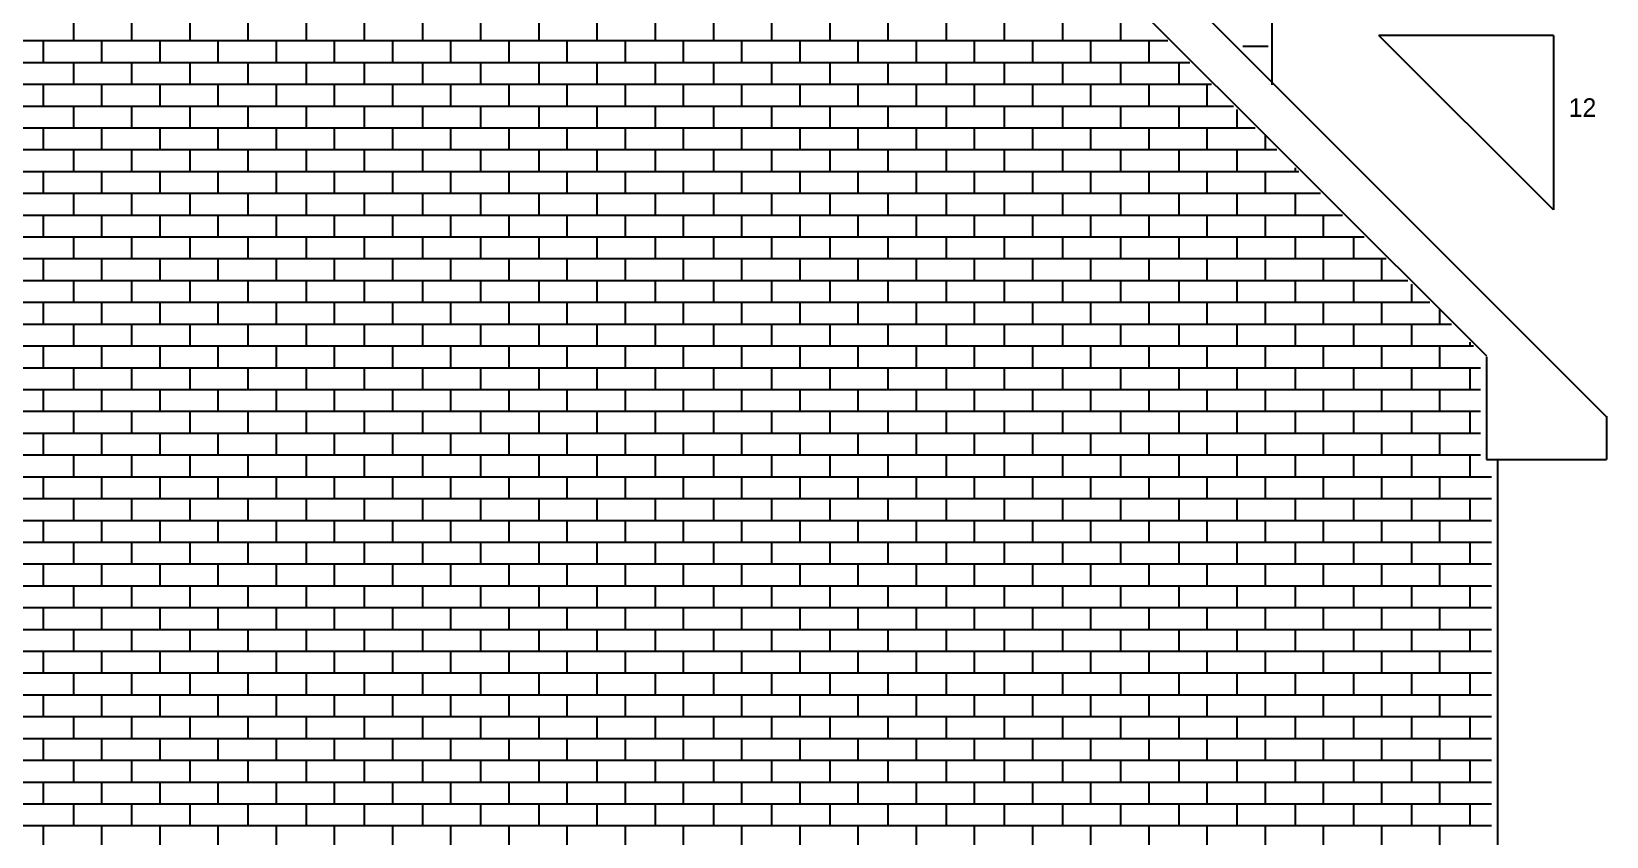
# Model space of a CAD drawing. Extents: x -40 to 297, y 329 to 664.
# Drawn here: x 73.2 to 289.8, y 441.3 to 552 of the extents above; entities that cross this region are included whole.
import ezdxf

# ---------------------------------------------------------------- set-up
doc = ezdxf.new("R2010")
doc.units = 0
for name, color, linetype in [('LAYER_14', 14, 'CONTINUOUS'), ('LAYER_15', 15, 'CONTINUOUS'), ('LAYER_2', 2, 'CONTINUOUS')]:
    doc.layers.add(name, color=color, linetype=linetype)

msp = doc.modelspace()

# ---------------------------------------------------------------- linework, layer by layer
at = {"layer": 'LAYER_14'}
for p, q in [((282.44, 551.47), (258.44, 551.47)), ((282.44, 527.47), (258.44, 551.47)), ((282.44, 551.47), (282.44, 527.47))]:
    msp.add_line(p, q, dxfattribs=at)
at = {"layer": 'LAYER_15'}
for p, q in [((78.94, 553.77), (78.94, 550.77)), ((86.94, 553.77), (86.94, 550.77)), ((94.94, 553.77), (94.94, 550.77)), ((102.94, 553.77), (102.94, 550.77)), ((110.94, 553.77), (110.94, 550.77)), ((118.94, 553.77), (118.94, 550.77)), ((126.94, 553.77), (126.94, 550.77)), ((134.94, 553.77), (134.94, 550.77)), ((142.94, 553.77), (142.94, 550.77)), ((150.94, 553.77), (150.94, 550.77)), ((158.94, 553.77), (158.94, 550.77)), ((166.94, 553.77), (166.94, 550.77)), ((174.94, 553.77), (174.94, 550.77)), ((182.94, 553.77), (182.94, 550.77)), ((190.94, 553.77), (190.94, 550.77)), ((198.94, 553.77), (198.94, 550.77)), ((206.94, 553.77), (206.94, 550.77)), ((214.94, 553.77), (214.94, 550.77)), ((222.94, 553.77), (222.94, 550.77)), ((70.94, 550.77), (94.94, 550.77)), ((74.81, 550.77), (74.81, 547.77)), ((82.81, 550.77), (82.81, 547.77)), ((90.81, 550.77), (90.81, 547.77)), ((94.94, 550.77), (118.94, 550.77)), ((98.81, 550.77), (98.81, 547.77)), ((106.81, 550.77), (106.81, 547.77)), ((114.81, 550.77), (114.81, 547.77)), ((118.94, 550.77), (142.94, 550.77)), ((122.81, 550.77), (122.81, 547.77)), ((130.81, 550.77), (130.81, 547.77)), ((138.81, 550.77), (138.81, 547.77)), ((142.94, 550.77), (166.94, 550.77)), ((146.81, 550.77), (146.81, 547.77)), ((154.81, 550.77), (154.81, 547.77)), ((162.81, 550.77), (162.81, 547.77)), ((166.94, 550.77), (190.94, 550.77)), ((170.81, 550.77), (170.81, 547.77)), ((178.81, 550.77), (178.81, 547.77)), ((186.81, 550.77), (186.81, 547.77)), ((190.94, 550.77), (214.94, 550.77)), ((194.81, 550.77), (194.81, 547.77)), ((202.81, 550.77), (202.81, 547.77)), ((210.81, 550.77), (210.81, 547.77)), ((214.94, 550.77), (229.44, 550.77)), ((218.81, 550.77), (218.81, 547.77)), ((226.81, 550.77), (226.81, 547.77)), ((239.74, 550), (243.24, 550)), ((70.94, 547.77), (94.94, 547.77)), ((78.94, 547.77), (78.94, 544.77)), ((86.94, 547.77), (86.94, 544.77)), ((94.94, 547.77), (118.94, 547.77)), ((94.94, 547.77), (94.94, 544.77)), ((102.94, 547.77), (102.94, 544.77)), ((110.94, 547.77), (110.94, 544.77)), ((118.94, 547.77), (142.94, 547.77)), ((118.94, 547.77), (118.94, 544.77)), ((126.94, 547.77), (126.94, 544.77)), ((134.94, 547.77), (134.94, 544.77)), ((142.94, 547.77), (166.94, 547.77)), ((142.94, 547.77), (142.94, 544.77)), ((150.94, 547.77), (150.94, 544.77)), ((158.94, 547.77), (158.94, 544.77)), ((166.94, 547.77), (190.94, 547.77)), ((166.94, 547.77), (166.94, 544.77)), ((174.94, 547.77), (174.94, 544.77)), ((182.94, 547.77), (182.94, 544.77)), ((190.94, 547.77), (214.94, 547.77)), ((190.94, 547.77), (190.94, 544.77)), ((198.94, 547.77), (198.94, 544.77)), ((206.94, 547.77), (206.94, 544.77)), ((214.94, 547.77), (232.44, 547.77)), ((214.94, 547.77), (214.94, 544.77)), ((222.94, 547.77), (222.94, 544.77)), ((230.94, 547.77), (230.94, 544.77)), ((70.94, 544.77), (94.94, 544.77)), ((74.81, 544.77), (74.81, 541.77)), ((82.81, 544.77), (82.81, 541.77)), ((90.81, 544.77), (90.81, 541.77)), ((94.94, 544.77), (118.94, 544.77)), ((98.81, 544.77), (98.81, 541.77)), ((106.81, 544.77), (106.81, 541.77)), ((114.81, 544.77), (114.81, 541.77)), ((118.94, 544.77), (142.94, 544.77)), ((122.81, 544.77), (122.81, 541.77)), ((130.81, 544.77), (130.81, 541.77)), ((138.81, 544.77), (138.81, 541.77)), ((142.94, 544.77), (166.94, 544.77)), ((146.81, 544.77), (146.81, 541.77)), ((154.81, 544.77), (154.81, 541.77)), ((162.81, 544.77), (162.81, 541.77)), ((166.94, 544.77), (190.94, 544.77)), ((170.81, 544.77), (170.81, 541.77)), ((178.81, 544.77), (178.81, 541.77)), ((186.81, 544.77), (186.81, 541.77)), ((190.94, 544.77), (214.94, 544.77)), ((194.81, 544.77), (194.81, 541.77)), ((202.81, 544.77), (202.81, 541.77)), ((210.81, 544.77), (210.81, 541.77)), ((214.94, 544.77), (235.44, 544.77)), ((218.81, 544.77), (218.81, 541.77)), ((226.81, 544.77), (226.81, 541.77)), ((234.81, 544.77), (234.81, 541.77)), ((70.94, 541.77), (94.94, 541.77)), ((78.94, 541.77), (78.94, 538.77)), ((86.94, 541.77), (86.94, 538.77)), ((94.94, 541.77), (118.94, 541.77)), ((94.94, 541.77), (94.94, 538.77)), ((102.94, 541.77), (102.94, 538.77)), ((110.94, 541.77), (110.94, 538.77)), ((118.94, 541.77), (142.94, 541.77)), ((118.94, 541.77), (118.94, 538.77)), ((126.94, 541.77), (126.94, 538.77)), ((134.94, 541.77), (134.94, 538.77)), ((142.94, 541.77), (166.94, 541.77)), ((142.94, 541.77), (142.94, 538.77)), ((150.94, 541.77), (150.94, 538.77)), ((158.94, 541.77), (158.94, 538.77)), ((166.94, 541.77), (190.94, 541.77)), ((166.94, 541.77), (166.94, 538.77)), ((174.94, 541.77), (174.94, 538.77)), ((182.94, 541.77), (182.94, 538.77)), ((190.94, 541.77), (214.94, 541.77)), ((190.94, 541.77), (190.94, 538.77)), ((198.94, 541.77), (198.94, 538.77)), ((206.94, 541.77), (206.94, 538.77)), ((214.94, 541.77), (238.44, 541.77)), ((214.94, 541.77), (214.94, 538.77)), ((222.94, 541.77), (222.94, 538.77)), ((230.94, 541.77), (230.94, 538.77)), ((238.94, 541.27), (238.94, 538.77)), ((70.94, 538.77), (94.94, 538.77)), ((74.81, 538.77), (74.81, 535.77)), ((82.81, 538.77), (82.81, 535.77)), ((90.81, 538.77), (90.81, 535.77)), ((94.94, 538.77), (118.94, 538.77)), ((98.81, 538.77), (98.81, 535.77)), ((106.81, 538.77), (106.81, 535.77)), ((114.81, 538.77), (114.81, 535.77)), ((118.94, 538.77), (142.94, 538.77)), ((122.81, 538.77), (122.81, 535.77)), ((130.81, 538.77), (130.81, 535.77)), ((138.81, 538.77), (138.81, 535.77)), ((142.94, 538.77), (166.94, 538.77)), ((146.81, 538.77), (146.81, 535.77)), ((154.81, 538.77), (154.81, 535.77)), ((162.81, 538.77), (162.81, 535.77)), ((166.94, 538.77), (190.94, 538.77)), ((170.81, 538.77), (170.81, 535.77)), ((178.81, 538.77), (178.81, 535.77)), ((186.81, 538.77), (186.81, 535.77)), ((190.94, 538.77), (214.94, 538.77)), ((194.81, 538.77), (194.81, 535.77)), ((202.81, 538.77), (202.81, 535.77)), ((210.81, 538.77), (210.81, 535.77)), ((214.94, 538.77), (238.94, 538.77)), ((218.81, 538.77), (218.81, 535.77)), ((226.81, 538.77), (226.81, 535.77)), ((234.81, 538.77), (234.81, 535.77)), ((238.94, 538.77), (241.44, 538.77)), ((242.81, 537.77), (242.81, 535.77)), ((70.94, 535.77), (94.94, 535.77)), ((78.94, 535.77), (78.94, 532.77)), ((86.94, 535.77), (86.94, 532.77)), ((94.94, 535.77), (118.94, 535.77)), ((94.94, 535.77), (94.94, 532.77)), ((102.94, 535.77), (102.94, 532.77)), ((110.94, 535.77), (110.94, 532.77)), ((118.94, 535.77), (142.94, 535.77)), ((118.94, 535.77), (118.94, 532.77)), ((126.94, 535.77), (126.94, 532.77)), ((134.94, 535.77), (134.94, 532.77)), ((142.94, 535.77), (166.94, 535.77)), ((142.94, 535.77), (142.94, 532.77)), ((150.94, 535.77), (150.94, 532.77)), ((158.94, 535.77), (158.94, 532.77)), ((166.94, 535.77), (190.94, 535.77)), ((166.94, 535.77), (166.94, 532.77)), ((174.94, 535.77), (174.94, 532.77)), ((182.94, 535.77), (182.94, 532.77)), ((190.94, 535.77), (214.94, 535.77)), ((190.94, 535.77), (190.94, 532.77)), ((198.94, 535.77), (198.94, 532.77)), ((206.94, 535.77), (206.94, 532.77)), ((214.94, 535.77), (238.94, 535.77)), ((214.94, 535.77), (214.94, 532.77)), ((222.94, 535.77), (222.94, 532.77)), ((230.94, 535.77), (230.94, 532.77)), ((238.94, 535.77), (244.44, 535.77)), ((238.94, 535.77), (238.94, 532.77)), ((70.94, 532.77), (94.94, 532.77)), ((74.81, 532.77), (74.81, 529.77)), ((82.81, 532.77), (82.81, 529.77)), ((90.81, 532.77), (90.81, 529.77)), ((94.94, 532.77), (118.94, 532.77)), ((98.81, 532.77), (98.81, 529.77)), ((106.81, 532.77), (106.81, 529.77)), ((114.81, 532.77), (114.81, 529.77)), ((118.94, 532.77), (142.94, 532.77)), ((122.81, 532.77), (122.81, 529.77)), ((130.81, 532.77), (130.81, 529.77)), ((138.81, 532.77), (138.81, 529.77)), ((142.94, 532.77), (166.94, 532.77)), ((146.81, 532.77), (146.81, 529.77)), ((154.81, 532.77), (154.81, 529.77)), ((162.81, 532.77), (162.81, 529.77)), ((166.94, 532.77), (190.94, 532.77)), ((170.81, 532.77), (170.81, 529.77)), ((178.81, 532.77), (178.81, 529.77)), ((186.81, 532.77), (186.81, 529.77)), ((190.94, 532.77), (214.94, 532.77)), ((194.81, 532.77), (194.81, 529.77)), ((202.81, 532.77), (202.81, 529.77)), ((210.81, 532.77), (210.81, 529.77)), ((214.94, 532.77), (238.94, 532.77)), ((218.81, 532.77), (218.81, 529.77)), ((226.81, 532.77), (226.81, 529.77)), ((234.81, 532.77), (234.81, 529.77)), ((238.94, 532.77), (247.44, 532.77)), ((242.81, 532.77), (242.81, 529.77)), ((246.94, 533.27), (246.94, 532.77)), ((70.94, 529.77), (94.94, 529.77)), ((78.94, 529.77), (78.94, 526.77)), ((86.94, 529.77), (86.94, 526.77)), ((94.94, 529.77), (118.94, 529.77)), ((94.94, 529.77), (94.94, 526.77)), ((102.94, 529.77), (102.94, 526.77)), ((110.94, 529.77), (110.94, 526.77)), ((118.94, 529.77), (142.94, 529.77)), ((118.94, 529.77), (118.94, 526.77)), ((126.94, 529.77), (126.94, 526.77)), ((134.94, 529.77), (134.94, 526.77)), ((142.94, 529.77), (166.94, 529.77)), ((142.94, 529.77), (142.94, 526.77)), ((150.94, 529.77), (150.94, 526.77)), ((158.94, 529.77), (158.94, 526.77)), ((166.94, 529.77), (190.94, 529.77)), ((166.94, 529.77), (166.94, 526.77)), ((174.94, 529.77), (174.94, 526.77)), ((182.94, 529.77), (182.94, 526.77)), ((190.94, 529.77), (214.94, 529.77)), ((190.94, 529.77), (190.94, 526.77)), ((198.94, 529.77), (198.94, 526.77)), ((206.94, 529.77), (206.94, 526.77)), ((214.94, 529.77), (238.94, 529.77)), ((214.94, 529.77), (214.94, 526.77)), ((222.94, 529.77), (222.94, 526.77)), ((230.94, 529.77), (230.94, 526.77)), ((238.94, 529.77), (250.44, 529.77)), ((238.94, 529.77), (238.94, 526.77)), ((246.94, 529.77), (246.94, 526.77)), ((70.94, 526.77), (94.94, 526.77)), ((74.81, 526.77), (74.81, 523.77)), ((82.81, 526.77), (82.81, 523.77)), ((90.81, 526.77), (90.81, 523.77)), ((94.94, 526.77), (118.94, 526.77)), ((98.81, 526.77), (98.81, 523.77)), ((106.81, 526.77), (106.81, 523.77)), ((114.81, 526.77), (114.81, 523.77)), ((118.94, 526.77), (142.94, 526.77)), ((122.81, 526.77), (122.81, 523.77)), ((130.81, 526.77), (130.81, 523.77)), ((138.81, 526.77), (138.81, 523.77)), ((142.94, 526.77), (166.94, 526.77)), ((146.81, 526.77), (146.81, 523.77)), ((154.81, 526.77), (154.81, 523.77)), ((162.81, 526.77), (162.81, 523.77)), ((166.94, 526.77), (190.94, 526.77)), ((170.81, 526.77), (170.81, 523.77)), ((178.81, 526.77), (178.81, 523.77)), ((186.81, 526.77), (186.81, 523.77)), ((190.94, 526.77), (214.94, 526.77)), ((194.81, 526.77), (194.81, 523.77)), ((202.81, 526.77), (202.81, 523.77)), ((210.81, 526.77), (210.81, 523.77)), ((214.94, 526.77), (238.94, 526.77)), ((218.81, 526.77), (218.81, 523.77)), ((226.81, 526.77), (226.81, 523.77)), ((234.81, 526.77), (234.81, 523.77)), ((238.94, 526.77), (253.44, 526.77)), ((242.81, 526.77), (242.81, 523.77)), ((250.81, 526.77), (250.81, 523.77)), ((70.94, 523.77), (94.94, 523.77)), ((78.94, 523.77), (78.94, 520.77)), ((86.94, 523.77), (86.94, 520.77)), ((94.94, 523.77), (118.94, 523.77)), ((94.94, 523.77), (94.94, 520.77)), ((102.94, 523.77), (102.94, 520.77)), ((110.94, 523.77), (110.94, 520.77)), ((118.94, 523.77), (142.94, 523.77)), ((118.94, 523.77), (118.94, 520.77)), ((126.94, 523.77), (126.94, 520.77)), ((134.94, 523.77), (134.94, 520.77)), ((142.94, 523.77), (166.94, 523.77)), ((142.94, 523.77), (142.94, 520.77)), ((150.94, 523.77), (150.94, 520.77)), ((158.94, 523.77), (158.94, 520.77)), ((166.94, 523.77), (190.94, 523.77)), ((166.94, 523.77), (166.94, 520.77)), ((174.94, 523.77), (174.94, 520.77)), ((182.94, 523.77), (182.94, 520.77)), ((190.94, 523.77), (214.94, 523.77)), ((190.94, 523.77), (190.94, 520.77)), ((198.94, 523.77), (198.94, 520.77)), ((206.94, 523.77), (206.94, 520.77)), ((214.94, 523.77), (238.94, 523.77)), ((214.94, 523.77), (214.94, 520.77)), ((222.94, 523.77), (222.94, 520.77)), ((230.94, 523.77), (230.94, 520.77)), ((238.94, 523.77), (256.44, 523.77)), ((238.94, 523.77), (238.94, 520.77)), ((246.94, 523.77), (246.94, 520.77)), ((254.94, 523.77), (254.94, 520.77)), ((70.94, 520.77), (94.94, 520.77)), ((74.81, 520.77), (74.81, 517.77)), ((82.81, 520.77), (82.81, 517.77)), ((90.81, 520.77), (90.81, 517.77)), ((94.94, 520.77), (118.94, 520.77)), ((98.81, 520.77), (98.81, 517.77)), ((106.81, 520.77), (106.81, 517.77)), ((114.81, 520.77), (114.81, 517.77)), ((118.94, 520.77), (142.94, 520.77)), ((122.81, 520.77), (122.81, 517.77)), ((130.81, 520.77), (130.81, 517.77)), ((138.81, 520.77), (138.81, 517.77)), ((142.94, 520.77), (166.94, 520.77)), ((146.81, 520.77), (146.81, 517.77)), ((154.81, 520.77), (154.81, 517.77)), ((162.81, 520.77), (162.81, 517.77)), ((166.94, 520.77), (190.94, 520.77)), ((170.81, 520.77), (170.81, 517.77)), ((178.81, 520.77), (178.81, 517.77)), ((186.81, 520.77), (186.81, 517.77)), ((190.94, 520.77), (214.94, 520.77)), ((194.81, 520.77), (194.81, 517.77)), ((202.81, 520.77), (202.81, 517.77)), ((210.81, 520.77), (210.81, 517.77)), ((214.94, 520.77), (238.94, 520.77)), ((218.81, 520.77), (218.81, 517.77)), ((226.81, 520.77), (226.81, 517.77)), ((234.81, 520.77), (234.81, 517.77)), ((238.94, 520.77), (259.44, 520.77)), ((242.81, 520.77), (242.81, 517.77)), ((250.81, 520.77), (250.81, 517.77)), ((258.81, 520.77), (258.81, 517.77)), ((70.94, 517.77), (94.94, 517.77)), ((78.94, 517.77), (78.94, 514.77)), ((86.94, 517.77), (86.94, 514.77)), ((94.94, 517.77), (118.94, 517.77)), ((94.94, 517.77), (94.94, 514.77)), ((102.94, 517.77), (102.94, 514.77)), ((110.94, 517.77), (110.94, 514.77)), ((118.94, 517.77), (142.94, 517.77)), ((118.94, 517.77), (118.94, 514.77)), ((126.94, 517.77), (126.94, 514.77)), ((134.94, 517.77), (134.94, 514.77)), ((142.94, 517.77), (166.94, 517.77)), ((142.94, 517.77), (142.94, 514.77)), ((150.94, 517.77), (150.94, 514.77)), ((158.94, 517.77), (158.94, 514.77)), ((166.94, 517.77), (190.94, 517.77)), ((166.94, 517.77), (166.94, 514.77)), ((174.94, 517.77), (174.94, 514.77)), ((182.94, 517.77), (182.94, 514.77)), ((190.94, 517.77), (214.94, 517.77)), ((190.94, 517.77), (190.94, 514.77)), ((198.94, 517.77), (198.94, 514.77)), ((206.94, 517.77), (206.94, 514.77)), ((214.94, 517.77), (238.94, 517.77)), ((214.94, 517.77), (214.94, 514.77)), ((222.94, 517.77), (222.94, 514.77)), ((230.94, 517.77), (230.94, 514.77)), ((238.94, 517.77), (262.44, 517.77)), ((238.94, 517.77), (238.94, 514.77)), ((246.94, 517.77), (246.94, 514.77)), ((254.94, 517.77), (254.94, 514.77)), ((262.94, 517.27), (262.94, 514.77)), ((70.94, 514.77), (94.94, 514.77)), ((74.81, 514.77), (74.81, 511.77)), ((82.81, 514.77), (82.81, 511.77)), ((90.81, 514.77), (90.81, 511.77)), ((94.94, 514.77), (118.94, 514.77)), ((98.81, 514.77), (98.81, 511.77)), ((106.81, 514.77), (106.81, 511.77)), ((114.81, 514.77), (114.81, 511.77)), ((118.94, 514.77), (142.94, 514.77)), ((122.81, 514.77), (122.81, 511.77)), ((130.81, 514.77), (130.81, 511.77)), ((138.81, 514.77), (138.81, 511.77)), ((142.94, 514.77), (166.94, 514.77)), ((146.81, 514.77), (146.81, 511.77)), ((154.81, 514.77), (154.81, 511.77)), ((162.81, 514.77), (162.81, 511.77)), ((166.94, 514.77), (190.94, 514.77)), ((170.81, 514.77), (170.81, 511.77)), ((178.81, 514.77), (178.81, 511.77)), ((186.81, 514.77), (186.81, 511.77)), ((190.94, 514.77), (214.94, 514.77)), ((194.81, 514.77), (194.81, 511.77)), ((202.81, 514.77), (202.81, 511.77)), ((210.81, 514.77), (210.81, 511.77)), ((214.94, 514.77), (238.94, 514.77)), ((218.81, 514.77), (218.81, 511.77)), ((226.81, 514.77), (226.81, 511.77)), ((234.81, 514.77), (234.81, 511.77)), ((238.94, 514.77), (262.94, 514.77)), ((242.81, 514.77), (242.81, 511.77)), ((250.81, 514.77), (250.81, 511.77)), ((258.81, 514.77), (258.81, 511.77)), ((262.94, 514.77), (265.44, 514.77)), ((266.81, 513.77), (266.81, 511.77)), ((70.94, 511.77), (94.94, 511.77)), ((78.94, 511.77), (78.94, 508.77)), ((86.94, 511.77), (86.94, 508.77)), ((94.94, 511.77), (118.94, 511.77)), ((94.94, 511.77), (94.94, 508.77)), ((102.94, 511.77), (102.94, 508.77)), ((110.94, 511.77), (110.94, 508.77)), ((118.94, 511.77), (142.94, 511.77)), ((118.94, 511.77), (118.94, 508.77)), ((126.94, 511.77), (126.94, 508.77)), ((134.94, 511.77), (134.94, 508.77)), ((142.94, 511.77), (166.94, 511.77)), ((142.94, 511.77), (142.94, 508.77)), ((150.94, 511.77), (150.94, 508.77)), ((158.94, 511.77), (158.94, 508.77)), ((166.94, 511.77), (190.94, 511.77)), ((166.94, 511.77), (166.94, 508.77)), ((174.94, 511.77), (174.94, 508.77)), ((182.94, 511.77), (182.94, 508.77)), ((190.94, 511.77), (214.94, 511.77)), ((190.94, 511.77), (190.94, 508.77)), ((198.94, 511.77), (198.94, 508.77)), ((206.94, 511.77), (206.94, 508.77)), ((214.94, 511.77), (238.94, 511.77)), ((214.94, 511.77), (214.94, 508.77)), ((222.94, 511.77), (222.94, 508.77)), ((230.94, 511.77), (230.94, 508.77)), ((238.94, 511.77), (262.94, 511.77)), ((238.94, 511.77), (238.94, 508.77)), ((246.94, 511.77), (246.94, 508.77)), ((254.94, 511.77), (254.94, 508.77)), ((262.94, 511.77), (268.44, 511.77)), ((262.94, 511.77), (262.94, 508.77)), ((270.94, 509.27), (270.94, 508.77)), ((70.94, 508.77), (94.94, 508.77)), ((74.81, 508.77), (74.81, 505.77)), ((82.81, 508.77), (82.81, 505.77)), ((90.81, 508.77), (90.81, 505.77)), ((94.94, 508.77), (118.94, 508.77)), ((98.81, 508.77), (98.81, 505.77)), ((106.81, 508.77), (106.81, 505.77)), ((114.81, 508.77), (114.81, 505.77)), ((118.94, 508.77), (142.94, 508.77)), ((122.81, 508.77), (122.81, 505.77)), ((130.81, 508.77), (130.81, 505.77)), ((138.81, 508.77), (138.81, 505.77)), ((142.94, 508.77), (166.94, 508.77)), ((146.81, 508.77), (146.81, 505.77)), ((154.81, 508.77), (154.81, 505.77)), ((162.81, 508.77), (162.81, 505.77)), ((166.94, 508.77), (190.94, 508.77)), ((170.81, 508.77), (170.81, 505.77)), ((178.81, 508.77), (178.81, 505.77)), ((186.81, 508.77), (186.81, 505.77)), ((190.94, 508.77), (214.94, 508.77)), ((194.81, 508.77), (194.81, 505.77)), ((202.81, 508.77), (202.81, 505.77)), ((210.81, 508.77), (210.81, 505.77)), ((214.94, 508.77), (238.94, 508.77)), ((218.81, 508.77), (218.81, 505.77)), ((226.81, 508.77), (226.81, 505.77)), ((234.81, 508.77), (234.81, 505.77)), ((238.94, 508.77), (262.94, 508.77)), ((242.81, 508.77), (242.81, 505.77)), ((250.81, 508.77), (250.81, 505.77)), ((258.81, 508.77), (258.81, 505.77)), ((262.94, 508.77), (271.44, 508.77)), ((266.81, 508.77), (266.81, 505.77)), ((70.94, 505.77), (94.94, 505.77)), ((78.94, 505.77), (78.94, 502.77)), ((86.94, 505.77), (86.94, 502.77)), ((94.94, 505.77), (118.94, 505.77)), ((94.94, 505.77), (94.94, 502.77)), ((102.94, 505.77), (102.94, 502.77)), ((110.94, 505.77), (110.94, 502.77)), ((118.94, 505.77), (142.94, 505.77)), ((118.94, 505.77), (118.94, 502.77)), ((126.94, 505.77), (126.94, 502.77)), ((134.94, 505.77), (134.94, 502.77)), ((142.94, 505.77), (166.94, 505.77)), ((142.94, 505.77), (142.94, 502.77)), ((150.94, 505.77), (150.94, 502.77)), ((158.94, 505.77), (158.94, 502.77)), ((166.94, 505.77), (190.94, 505.77)), ((166.94, 505.77), (166.94, 502.77)), ((174.94, 505.77), (174.94, 502.77)), ((182.94, 505.77), (182.94, 502.77)), ((190.94, 505.77), (214.94, 505.77)), ((190.94, 505.77), (190.94, 502.77)), ((198.94, 505.77), (198.94, 502.77)), ((206.94, 505.77), (206.94, 502.77)), ((214.94, 505.77), (238.94, 505.77)), ((214.94, 505.77), (214.94, 502.77)), ((222.94, 505.77), (222.94, 502.77)), ((230.94, 505.77), (230.94, 502.77)), ((238.94, 505.77), (262.94, 505.77)), ((238.94, 505.77), (238.94, 502.77)), ((246.94, 505.77), (246.94, 502.77)), ((254.94, 505.77), (254.94, 502.77)), ((262.94, 505.77), (272.44, 505.77)), ((262.94, 505.77), (262.94, 502.77)), ((270.94, 505.77), (270.94, 502.77)), ((70.94, 502.77), (94.94, 502.77)), ((74.81, 502.77), (74.81, 499.77)), ((82.81, 502.77), (82.81, 499.77)), ((90.81, 502.77), (90.81, 499.77)), ((94.94, 502.77), (118.94, 502.77)), ((98.81, 502.77), (98.81, 499.77)), ((106.81, 502.77), (106.81, 499.77)), ((114.81, 502.77), (114.81, 499.77)), ((118.94, 502.77), (142.94, 502.77)), ((122.81, 502.77), (122.81, 499.77)), ((130.81, 502.77), (130.81, 499.77)), ((138.81, 502.77), (138.81, 499.77)), ((142.94, 502.77), (166.94, 502.77)), ((146.81, 502.77), (146.81, 499.77)), ((154.81, 502.77), (154.81, 499.77)), ((162.81, 502.77), (162.81, 499.77)), ((166.94, 502.77), (190.94, 502.77)), ((170.81, 502.77), (170.81, 499.77)), ((178.81, 502.77), (178.81, 499.77)), ((186.81, 502.77), (186.81, 499.77)), ((190.94, 502.77), (214.94, 502.77)), ((194.81, 502.77), (194.81, 499.77)), ((202.81, 502.77), (202.81, 499.77)), ((210.81, 502.77), (210.81, 499.77)), ((214.94, 502.77), (238.94, 502.77)), ((218.81, 502.77), (218.81, 499.77)), ((226.81, 502.77), (226.81, 499.77)), ((234.81, 502.77), (234.81, 499.77)), ((238.94, 502.77), (262.94, 502.77)), ((242.81, 502.77), (242.81, 499.77)), ((250.81, 502.77), (250.81, 499.77)), ((258.81, 502.77), (258.81, 499.77)), ((262.94, 502.77), (272.44, 502.77)), ((266.81, 502.77), (266.81, 499.77)), ((70.94, 499.77), (94.94, 499.77)), ((78.94, 499.77), (78.94, 496.77)), ((86.94, 499.77), (86.94, 496.77)), ((94.94, 499.77), (118.94, 499.77)), ((94.94, 499.77), (94.94, 496.77)), ((102.94, 499.77), (102.94, 496.77)), ((110.94, 499.77), (110.94, 496.77)), ((118.94, 499.77), (142.94, 499.77)), ((118.94, 499.77), (118.94, 496.77)), ((126.94, 499.77), (126.94, 496.77)), ((134.94, 499.77), (134.94, 496.77)), ((142.94, 499.77), (166.94, 499.77)), ((142.94, 499.77), (142.94, 496.77)), ((150.94, 499.77), (150.94, 496.77)), ((158.94, 499.77), (158.94, 496.77)), ((166.94, 499.77), (190.94, 499.77)), ((166.94, 499.77), (166.94, 496.77)), ((174.94, 499.77), (174.94, 496.77)), ((182.94, 499.77), (182.94, 496.77)), ((190.94, 499.77), (214.94, 499.77)), ((190.94, 499.77), (190.94, 496.77)), ((198.94, 499.77), (198.94, 496.77)), ((206.94, 499.77), (206.94, 496.77)), ((214.94, 499.77), (238.94, 499.77)), ((214.94, 499.77), (214.94, 496.77)), ((222.94, 499.77), (222.94, 496.77)), ((230.94, 499.77), (230.94, 496.77)), ((238.94, 499.77), (262.94, 499.77)), ((238.94, 499.77), (238.94, 496.77)), ((246.94, 499.77), (246.94, 496.77)), ((254.94, 499.77), (254.94, 496.77)), ((262.94, 499.77), (272.44, 499.77)), ((262.94, 499.77), (262.94, 496.77)), ((270.94, 499.77), (270.94, 496.77)), ((70.94, 496.77), (94.94, 496.77)), ((74.81, 496.77), (74.81, 493.77)), ((82.81, 496.77), (82.81, 493.77)), ((90.81, 496.77), (90.81, 493.77)), ((94.94, 496.77), (118.94, 496.77)), ((98.81, 496.77), (98.81, 493.77)), ((106.81, 496.77), (106.81, 493.77)), ((114.81, 496.77), (114.81, 493.77)), ((118.94, 496.77), (142.94, 496.77)), ((122.81, 496.77), (122.81, 493.77)), ((130.81, 496.77), (130.81, 493.77)), ((138.81, 496.77), (138.81, 493.77)), ((142.94, 496.77), (166.94, 496.77)), ((146.81, 496.77), (146.81, 493.77)), ((154.81, 496.77), (154.81, 493.77)), ((162.81, 496.77), (162.81, 493.77)), ((166.94, 496.77), (190.94, 496.77)), ((170.81, 496.77), (170.81, 493.77)), ((178.81, 496.77), (178.81, 493.77)), ((186.81, 496.77), (186.81, 493.77)), ((190.94, 496.77), (214.94, 496.77)), ((194.81, 496.77), (194.81, 493.77)), ((202.81, 496.77), (202.81, 493.77)), ((210.81, 496.77), (210.81, 493.77)), ((214.94, 496.77), (238.94, 496.77)), ((218.81, 496.77), (218.81, 493.77)), ((226.81, 496.77), (226.81, 493.77)), ((234.81, 496.77), (234.81, 493.77)), ((238.94, 496.77), (262.94, 496.77)), ((242.81, 496.77), (242.81, 493.77)), ((250.81, 496.77), (250.81, 493.77)), ((258.81, 496.77), (258.81, 493.77)), ((262.94, 496.77), (272.44, 496.77)), ((266.81, 496.77), (266.81, 493.77)), ((70.94, 493.77), (94.94, 493.77)), ((78.94, 493.77), (78.94, 490.77)), ((86.94, 493.77), (86.94, 490.77)), ((94.94, 493.77), (118.94, 493.77)), ((94.94, 493.77), (94.94, 490.77)), ((102.94, 493.77), (102.94, 490.77)), ((110.94, 493.77), (110.94, 490.77)), ((118.94, 493.77), (142.94, 493.77)), ((118.94, 493.77), (118.94, 490.77)), ((126.94, 493.77), (126.94, 490.77)), ((134.94, 493.77), (134.94, 490.77)), ((142.94, 493.77), (166.94, 493.77)), ((142.94, 493.77), (142.94, 490.77)), ((150.94, 493.77), (150.94, 490.77)), ((158.94, 493.77), (158.94, 490.77)), ((166.94, 493.77), (190.94, 493.77)), ((166.94, 493.77), (166.94, 490.77)), ((174.94, 493.77), (174.94, 490.77)), ((182.94, 493.77), (182.94, 490.77)), ((190.94, 493.77), (214.94, 493.77)), ((190.94, 493.77), (190.94, 490.77)), ((198.94, 493.77), (198.94, 490.77)), ((206.94, 493.77), (206.94, 490.77)), ((214.94, 493.77), (238.94, 493.77)), ((214.94, 493.77), (214.94, 490.77)), ((222.94, 493.77), (222.94, 490.77)), ((230.94, 493.77), (230.94, 490.77)), ((238.94, 493.77), (262.94, 493.77)), ((238.94, 493.77), (238.94, 490.77)), ((246.94, 493.77), (246.94, 490.77)), ((254.94, 493.77), (254.94, 490.77)), ((262.94, 493.77), (272.44, 493.77)), ((262.94, 493.77), (262.94, 490.77)), ((270.94, 493.77), (270.94, 490.77)), ((70.94, 490.77), (94.94, 490.77)), ((74.81, 490.77), (74.81, 487.77)), ((82.81, 490.77), (82.81, 487.77)), ((90.81, 490.77), (90.81, 487.77)), ((94.94, 490.77), (118.94, 490.77)), ((98.81, 490.77), (98.81, 487.77)), ((106.81, 490.77), (106.81, 487.77)), ((114.81, 490.77), (114.81, 487.77)), ((118.94, 490.77), (142.94, 490.77)), ((122.81, 490.77), (122.81, 487.77)), ((130.81, 490.77), (130.81, 487.77)), ((138.81, 490.77), (138.81, 487.77)), ((142.94, 490.77), (166.94, 490.77)), ((146.81, 490.77), (146.81, 487.77)), ((154.81, 490.77), (154.81, 487.77)), ((162.81, 490.77), (162.81, 487.77)), ((166.94, 490.77), (190.94, 490.77)), ((170.81, 490.77), (170.81, 487.77)), ((178.81, 490.77), (178.81, 487.77)), ((186.81, 490.77), (186.81, 487.77)), ((190.94, 490.77), (214.94, 490.77)), ((194.81, 490.77), (194.81, 487.77)), ((202.81, 490.77), (202.81, 487.77)), ((210.81, 490.77), (210.81, 487.77)), ((214.94, 490.77), (238.94, 490.77)), ((218.81, 490.77), (218.81, 487.77)), ((226.81, 490.77), (226.81, 487.77)), ((234.81, 490.77), (234.81, 487.77)), ((238.94, 490.77), (262.94, 490.77)), ((242.81, 490.77), (242.81, 487.77)), ((250.81, 490.77), (250.81, 487.77)), ((258.81, 490.77), (258.81, 487.77)), ((262.94, 490.77), (273.94, 490.77)), ((266.81, 490.77), (266.81, 487.77)), ((70.94, 487.77), (94.94, 487.77)), ((78.94, 487.77), (78.94, 484.77)), ((86.94, 487.77), (86.94, 484.77)), ((94.94, 487.77), (118.94, 487.77)), ((94.94, 487.77), (94.94, 484.77)), ((102.94, 487.77), (102.94, 484.77)), ((110.94, 487.77), (110.94, 484.77)), ((118.94, 487.77), (142.94, 487.77)), ((118.94, 487.77), (118.94, 484.77)), ((126.94, 487.77), (126.94, 484.77)), ((134.94, 487.77), (134.94, 484.77)), ((142.94, 487.77), (166.94, 487.77)), ((142.94, 487.77), (142.94, 484.77)), ((150.94, 487.77), (150.94, 484.77)), ((158.94, 487.77), (158.94, 484.77)), ((166.94, 487.77), (190.94, 487.77)), ((166.94, 487.77), (166.94, 484.77)), ((174.94, 487.77), (174.94, 484.77)), ((182.94, 487.77), (182.94, 484.77)), ((190.94, 487.77), (214.94, 487.77)), ((190.94, 487.77), (190.94, 484.77)), ((198.94, 487.77), (198.94, 484.77)), ((206.94, 487.77), (206.94, 484.77)), ((214.94, 487.77), (238.94, 487.77)), ((214.94, 487.77), (214.94, 484.77)), ((222.94, 487.77), (222.94, 484.77)), ((230.94, 487.77), (230.94, 484.77)), ((238.94, 487.77), (262.94, 487.77)), ((238.94, 487.77), (238.94, 484.77)), ((246.94, 487.77), (246.94, 484.77)), ((254.94, 487.77), (254.94, 484.77)), ((262.94, 487.77), (273.94, 487.77)), ((262.94, 487.77), (262.94, 484.77)), ((270.94, 487.77), (270.94, 484.77)), ((70.94, 484.77), (94.94, 484.77)), ((74.81, 484.77), (74.81, 481.77)), ((82.81, 484.77), (82.81, 481.77)), ((90.81, 484.77), (90.81, 481.77)), ((94.94, 484.77), (118.94, 484.77)), ((98.81, 484.77), (98.81, 481.77)), ((106.81, 484.77), (106.81, 481.77)), ((114.81, 484.77), (114.81, 481.77)), ((118.94, 484.77), (142.94, 484.77)), ((122.81, 484.77), (122.81, 481.77)), ((130.81, 484.77), (130.81, 481.77)), ((138.81, 484.77), (138.81, 481.77)), ((142.94, 484.77), (166.94, 484.77)), ((146.81, 484.77), (146.81, 481.77)), ((154.81, 484.77), (154.81, 481.77)), ((162.81, 484.77), (162.81, 481.77)), ((166.94, 484.77), (190.94, 484.77)), ((170.81, 484.77), (170.81, 481.77)), ((178.81, 484.77), (178.81, 481.77)), ((186.81, 484.77), (186.81, 481.77)), ((190.94, 484.77), (214.94, 484.77)), ((194.81, 484.77), (194.81, 481.77)), ((202.81, 484.77), (202.81, 481.77)), ((210.81, 484.77), (210.81, 481.77)), ((214.94, 484.77), (238.94, 484.77)), ((218.81, 484.77), (218.81, 481.77)), ((226.81, 484.77), (226.81, 481.77)), ((234.81, 484.77), (234.81, 481.77)), ((238.94, 484.77), (262.94, 484.77)), ((242.81, 484.77), (242.81, 481.77)), ((250.81, 484.77), (250.81, 481.77)), ((258.81, 484.77), (258.81, 481.77)), ((262.94, 484.77), (273.94, 484.77)), ((266.81, 484.77), (266.81, 481.77)), ((70.94, 481.77), (94.94, 481.77)), ((78.94, 481.77), (78.94, 478.77)), ((86.94, 481.77), (86.94, 478.77)), ((94.94, 481.77), (118.94, 481.77)), ((94.94, 481.77), (94.94, 478.77)), ((102.94, 481.77), (102.94, 478.77)), ((110.94, 481.77), (110.94, 478.77)), ((118.94, 481.77), (142.94, 481.77)), ((118.94, 481.77), (118.94, 478.77)), ((126.94, 481.77), (126.94, 478.77)), ((134.94, 481.77), (134.94, 478.77)), ((142.94, 481.77), (166.94, 481.77)), ((142.94, 481.77), (142.94, 478.77)), ((150.94, 481.77), (150.94, 478.77)), ((158.94, 481.77), (158.94, 478.77)), ((166.94, 481.77), (190.94, 481.77)), ((166.94, 481.77), (166.94, 478.77)), ((174.94, 481.77), (174.94, 478.77)), ((182.94, 481.77), (182.94, 478.77)), ((190.94, 481.77), (214.94, 481.77)), ((190.94, 481.77), (190.94, 478.77)), ((198.94, 481.77), (198.94, 478.77)), ((206.94, 481.77), (206.94, 478.77)), ((214.94, 481.77), (238.94, 481.77)), ((214.94, 481.77), (214.94, 478.77)), ((222.94, 481.77), (222.94, 478.77)), ((230.94, 481.77), (230.94, 478.77)), ((238.94, 481.77), (262.94, 481.77)), ((238.94, 481.77), (238.94, 478.77)), ((246.94, 481.77), (246.94, 478.77)), ((254.94, 481.77), (254.94, 478.77)), ((262.94, 481.77), (273.94, 481.77)), ((262.94, 481.77), (262.94, 478.77)), ((270.94, 481.77), (270.94, 478.77)), ((70.94, 478.77), (94.94, 478.77)), ((74.81, 478.77), (74.81, 475.77)), ((82.81, 478.77), (82.81, 475.77)), ((90.81, 478.77), (90.81, 475.77)), ((94.94, 478.77), (118.94, 478.77)), ((98.81, 478.77), (98.81, 475.77)), ((106.81, 478.77), (106.81, 475.77)), ((114.81, 478.77), (114.81, 475.77)), ((118.94, 478.77), (142.94, 478.77)), ((122.81, 478.77), (122.81, 475.77)), ((130.81, 478.77), (130.81, 475.77)), ((138.81, 478.77), (138.81, 475.77)), ((142.94, 478.77), (166.94, 478.77)), ((146.81, 478.77), (146.81, 475.77)), ((154.81, 478.77), (154.81, 475.77)), ((162.81, 478.77), (162.81, 475.77)), ((166.94, 478.77), (190.94, 478.77)), ((170.81, 478.77), (170.81, 475.77)), ((178.81, 478.77), (178.81, 475.77)), ((186.81, 478.77), (186.81, 475.77)), ((190.94, 478.77), (214.94, 478.77)), ((194.81, 478.77), (194.81, 475.77)), ((202.81, 478.77), (202.81, 475.77)), ((210.81, 478.77), (210.81, 475.77)), ((214.94, 478.77), (238.94, 478.77)), ((218.81, 478.77), (218.81, 475.77)), ((226.81, 478.77), (226.81, 475.77)), ((234.81, 478.77), (234.81, 475.77)), ((238.94, 478.77), (262.94, 478.77)), ((242.81, 478.77), (242.81, 475.77)), ((250.81, 478.77), (250.81, 475.77)), ((258.81, 478.77), (258.81, 475.77)), ((262.94, 478.77), (273.94, 478.77)), ((266.81, 478.77), (266.81, 475.77)), ((70.94, 475.77), (94.94, 475.77)), ((78.94, 475.77), (78.94, 472.77)), ((86.94, 475.77), (86.94, 472.77)), ((94.94, 475.77), (118.94, 475.77)), ((94.94, 475.77), (94.94, 472.77)), ((102.94, 475.77), (102.94, 472.77)), ((110.94, 475.77), (110.94, 472.77)), ((118.94, 475.77), (142.94, 475.77)), ((118.94, 475.77), (118.94, 472.77)), ((126.94, 475.77), (126.94, 472.77)), ((134.94, 475.77), (134.94, 472.77)), ((142.94, 475.77), (166.94, 475.77)), ((142.94, 475.77), (142.94, 472.77)), ((150.94, 475.77), (150.94, 472.77)), ((158.94, 475.77), (158.94, 472.77)), ((166.94, 475.77), (190.94, 475.77)), ((166.94, 475.77), (166.94, 472.77)), ((174.94, 475.77), (174.94, 472.77)), ((182.94, 475.77), (182.94, 472.77)), ((190.94, 475.77), (214.94, 475.77)), ((190.94, 475.77), (190.94, 472.77)), ((198.94, 475.77), (198.94, 472.77)), ((206.94, 475.77), (206.94, 472.77)), ((214.94, 475.77), (238.94, 475.77)), ((214.94, 475.77), (214.94, 472.77)), ((222.94, 475.77), (222.94, 472.77)), ((230.94, 475.77), (230.94, 472.77)), ((238.94, 475.77), (262.94, 475.77)), ((238.94, 475.77), (238.94, 472.77)), ((246.94, 475.77), (246.94, 472.77)), ((254.94, 475.77), (254.94, 472.77)), ((262.94, 475.77), (273.94, 475.77)), ((262.94, 475.77), (262.94, 472.77)), ((270.94, 475.77), (270.94, 472.77)), ((70.94, 472.77), (94.94, 472.77)), ((74.81, 472.77), (74.81, 469.77)), ((82.81, 472.77), (82.81, 469.77)), ((90.81, 472.77), (90.81, 469.77)), ((94.94, 472.77), (118.94, 472.77)), ((98.81, 472.77), (98.81, 469.77)), ((106.81, 472.77), (106.81, 469.77)), ((114.81, 472.77), (114.81, 469.77)), ((118.94, 472.77), (142.94, 472.77)), ((122.81, 472.77), (122.81, 469.77)), ((130.81, 472.77), (130.81, 469.77)), ((138.81, 472.77), (138.81, 469.77)), ((142.94, 472.77), (166.94, 472.77)), ((146.81, 472.77), (146.81, 469.77)), ((154.81, 472.77), (154.81, 469.77)), ((162.81, 472.77), (162.81, 469.77)), ((166.94, 472.77), (190.94, 472.77)), ((170.81, 472.77), (170.81, 469.77)), ((178.81, 472.77), (178.81, 469.77)), ((186.81, 472.77), (186.81, 469.77)), ((190.94, 472.77), (214.94, 472.77)), ((194.81, 472.77), (194.81, 469.77)), ((202.81, 472.77), (202.81, 469.77)), ((210.81, 472.77), (210.81, 469.77)), ((214.94, 472.77), (238.94, 472.77)), ((218.81, 472.77), (218.81, 469.77)), ((226.81, 472.77), (226.81, 469.77)), ((234.81, 472.77), (234.81, 469.77)), ((238.94, 472.77), (262.94, 472.77)), ((242.81, 472.77), (242.81, 469.77)), ((250.81, 472.77), (250.81, 469.77)), ((258.81, 472.77), (258.81, 469.77)), ((262.94, 472.77), (273.94, 472.77)), ((266.81, 472.77), (266.81, 469.77)), ((70.94, 469.77), (94.94, 469.77)), ((78.94, 469.77), (78.94, 466.77)), ((86.94, 469.77), (86.94, 466.77)), ((94.94, 469.77), (118.94, 469.77)), ((94.94, 469.77), (94.94, 466.77)), ((102.94, 469.77), (102.94, 466.77)), ((110.94, 469.77), (110.94, 466.77)), ((118.94, 469.77), (142.94, 469.77)), ((118.94, 469.77), (118.94, 466.77)), ((126.94, 469.77), (126.94, 466.77)), ((134.94, 469.77), (134.94, 466.77)), ((142.94, 469.77), (166.94, 469.77)), ((142.94, 469.77), (142.94, 466.77)), ((150.94, 469.77), (150.94, 466.77)), ((158.94, 469.77), (158.94, 466.77)), ((166.94, 469.77), (190.94, 469.77)), ((166.94, 469.77), (166.94, 466.77)), ((174.94, 469.77), (174.94, 466.77)), ((182.94, 469.77), (182.94, 466.77)), ((190.94, 469.77), (214.94, 469.77)), ((190.94, 469.77), (190.94, 466.77)), ((198.94, 469.77), (198.94, 466.77)), ((206.94, 469.77), (206.94, 466.77)), ((214.94, 469.77), (238.94, 469.77)), ((214.94, 469.77), (214.94, 466.77)), ((222.94, 469.77), (222.94, 466.77)), ((230.94, 469.77), (230.94, 466.77)), ((238.94, 469.77), (262.94, 469.77)), ((238.94, 469.77), (238.94, 466.77)), ((246.94, 469.77), (246.94, 466.77)), ((254.94, 469.77), (254.94, 466.77)), ((262.94, 469.77), (273.94, 469.77)), ((262.94, 469.77), (262.94, 466.77)), ((270.94, 469.77), (270.94, 466.77)), ((70.94, 466.77), (94.94, 466.77)), ((74.81, 466.77), (74.81, 463.77)), ((82.81, 466.77), (82.81, 463.77)), ((90.81, 466.77), (90.81, 463.77)), ((94.94, 466.77), (118.94, 466.77)), ((98.81, 466.77), (98.81, 463.77)), ((106.81, 466.77), (106.81, 463.77)), ((114.81, 466.77), (114.81, 463.77)), ((118.94, 466.77), (142.94, 466.77)), ((122.81, 466.77), (122.81, 463.77)), ((130.81, 466.77), (130.81, 463.77)), ((138.81, 466.77), (138.81, 463.77)), ((142.94, 466.77), (166.94, 466.77)), ((146.81, 466.77), (146.81, 463.77)), ((154.81, 466.77), (154.81, 463.77)), ((162.81, 466.77), (162.81, 463.77)), ((166.94, 466.77), (190.94, 466.77)), ((170.81, 466.77), (170.81, 463.77)), ((178.81, 466.77), (178.81, 463.77)), ((186.81, 466.77), (186.81, 463.77)), ((190.94, 466.77), (214.94, 466.77)), ((194.81, 466.77), (194.81, 463.77)), ((202.81, 466.77), (202.81, 463.77)), ((210.81, 466.77), (210.81, 463.77)), ((214.94, 466.77), (238.94, 466.77)), ((218.81, 466.77), (218.81, 463.77)), ((226.81, 466.77), (226.81, 463.77)), ((234.81, 466.77), (234.81, 463.77)), ((238.94, 466.77), (262.94, 466.77)), ((242.81, 466.77), (242.81, 463.77)), ((250.81, 466.77), (250.81, 463.77)), ((258.81, 466.77), (258.81, 463.77)), ((262.94, 466.77), (273.94, 466.77)), ((266.81, 466.77), (266.81, 463.77)), ((70.94, 463.77), (94.94, 463.77)), ((78.94, 463.77), (78.94, 460.77)), ((86.94, 463.77), (86.94, 460.77)), ((94.94, 463.77), (118.94, 463.77)), ((94.94, 463.77), (94.94, 460.77)), ((102.94, 463.77), (102.94, 460.77)), ((110.94, 463.77), (110.94, 460.77)), ((118.94, 463.77), (142.94, 463.77)), ((118.94, 463.77), (118.94, 460.77)), ((126.94, 463.77), (126.94, 460.77)), ((134.94, 463.77), (134.94, 460.77)), ((142.94, 463.77), (166.94, 463.77)), ((142.94, 463.77), (142.94, 460.77)), ((150.94, 463.77), (150.94, 460.77)), ((158.94, 463.77), (158.94, 460.77)), ((166.94, 463.77), (190.94, 463.77)), ((166.94, 463.77), (166.94, 460.77)), ((174.94, 463.77), (174.94, 460.77)), ((182.94, 463.77), (182.94, 460.77)), ((190.94, 463.77), (214.94, 463.77)), ((190.94, 463.77), (190.94, 460.77)), ((198.94, 463.77), (198.94, 460.77)), ((206.94, 463.77), (206.94, 460.77)), ((214.94, 463.77), (238.94, 463.77)), ((214.94, 463.77), (214.94, 460.77)), ((222.94, 463.77), (222.94, 460.77)), ((230.94, 463.77), (230.94, 460.77)), ((238.94, 463.77), (262.94, 463.77)), ((238.94, 463.77), (238.94, 460.77)), ((246.94, 463.77), (246.94, 460.77)), ((254.94, 463.77), (254.94, 460.77)), ((262.94, 463.77), (273.94, 463.77)), ((262.94, 463.77), (262.94, 460.77)), ((270.94, 463.77), (270.94, 460.77)), ((70.94, 460.77), (94.94, 460.77)), ((74.81, 460.77), (74.81, 457.77)), ((82.81, 460.77), (82.81, 457.77)), ((90.81, 460.77), (90.81, 457.77)), ((94.94, 460.77), (118.94, 460.77)), ((98.81, 460.77), (98.81, 457.77)), ((106.81, 460.77), (106.81, 457.77)), ((114.81, 460.77), (114.81, 457.77)), ((118.94, 460.77), (142.94, 460.77)), ((122.81, 460.77), (122.81, 457.77)), ((130.81, 460.77), (130.81, 457.77)), ((138.81, 460.77), (138.81, 457.77)), ((142.94, 460.77), (166.94, 460.77)), ((146.81, 460.77), (146.81, 457.77)), ((154.81, 460.77), (154.81, 457.77)), ((162.81, 460.77), (162.81, 457.77)), ((166.94, 460.77), (190.94, 460.77)), ((170.81, 460.77), (170.81, 457.77)), ((178.81, 460.77), (178.81, 457.77)), ((186.81, 460.77), (186.81, 457.77)), ((190.94, 460.77), (214.94, 460.77)), ((194.81, 460.77), (194.81, 457.77)), ((202.81, 460.77), (202.81, 457.77)), ((210.81, 460.77), (210.81, 457.77)), ((214.94, 460.77), (238.94, 460.77)), ((218.81, 460.77), (218.81, 457.77)), ((226.81, 460.77), (226.81, 457.77)), ((234.81, 460.77), (234.81, 457.77)), ((238.94, 460.77), (262.94, 460.77)), ((242.81, 460.77), (242.81, 457.77)), ((250.81, 460.77), (250.81, 457.77)), ((258.81, 460.77), (258.81, 457.77)), ((262.94, 460.77), (273.94, 460.77)), ((266.81, 460.77), (266.81, 457.77)), ((70.94, 457.77), (94.94, 457.77)), ((78.94, 457.77), (78.94, 454.77)), ((86.94, 457.77), (86.94, 454.77)), ((94.94, 457.77), (118.94, 457.77)), ((94.94, 457.77), (94.94, 454.77)), ((102.94, 457.77), (102.94, 454.77)), ((110.94, 457.77), (110.94, 454.77)), ((118.94, 457.77), (142.94, 457.77)), ((118.94, 457.77), (118.94, 454.77)), ((126.94, 457.77), (126.94, 454.77)), ((134.94, 457.77), (134.94, 454.77)), ((142.94, 457.77), (166.94, 457.77)), ((142.94, 457.77), (142.94, 454.77)), ((150.94, 457.77), (150.94, 454.77)), ((158.94, 457.77), (158.94, 454.77)), ((166.94, 457.77), (190.94, 457.77)), ((166.94, 457.77), (166.94, 454.77)), ((174.94, 457.77), (174.94, 454.77)), ((182.94, 457.77), (182.94, 454.77)), ((190.94, 457.77), (214.94, 457.77)), ((190.94, 457.77), (190.94, 454.77)), ((198.94, 457.77), (198.94, 454.77)), ((206.94, 457.77), (206.94, 454.77)), ((214.94, 457.77), (238.94, 457.77)), ((214.94, 457.77), (214.94, 454.77)), ((222.94, 457.77), (222.94, 454.77)), ((230.94, 457.77), (230.94, 454.77)), ((238.94, 457.77), (262.94, 457.77)), ((238.94, 457.77), (238.94, 454.77)), ((246.94, 457.77), (246.94, 454.77)), ((254.94, 457.77), (254.94, 454.77)), ((262.94, 457.77), (273.94, 457.77)), ((262.94, 457.77), (262.94, 454.77)), ((270.94, 457.77), (270.94, 454.77)), ((70.94, 454.77), (94.94, 454.77)), ((74.81, 454.77), (74.81, 451.77)), ((82.81, 454.77), (82.81, 451.77)), ((90.81, 454.77), (90.81, 451.77)), ((94.94, 454.77), (118.94, 454.77)), ((98.81, 454.77), (98.81, 451.77)), ((106.81, 454.77), (106.81, 451.77)), ((114.81, 454.77), (114.81, 451.77)), ((118.94, 454.77), (142.94, 454.77)), ((122.81, 454.77), (122.81, 451.77)), ((130.81, 454.77), (130.81, 451.77)), ((138.81, 454.77), (138.81, 451.77)), ((142.94, 454.77), (166.94, 454.77)), ((146.81, 454.77), (146.81, 451.77)), ((154.81, 454.77), (154.81, 451.77)), ((162.81, 454.77), (162.81, 451.77)), ((166.94, 454.77), (190.94, 454.77)), ((170.81, 454.77), (170.81, 451.77)), ((178.81, 454.77), (178.81, 451.77)), ((186.81, 454.77), (186.81, 451.77)), ((190.94, 454.77), (214.94, 454.77)), ((194.81, 454.77), (194.81, 451.77)), ((202.81, 454.77), (202.81, 451.77)), ((210.81, 454.77), (210.81, 451.77)), ((214.94, 454.77), (238.94, 454.77)), ((218.81, 454.77), (218.81, 451.77)), ((226.81, 454.77), (226.81, 451.77)), ((234.81, 454.77), (234.81, 451.77)), ((238.94, 454.77), (262.94, 454.77)), ((242.81, 454.77), (242.81, 451.77)), ((250.81, 454.77), (250.81, 451.77)), ((258.81, 454.77), (258.81, 451.77)), ((262.94, 454.77), (273.94, 454.77)), ((266.81, 454.77), (266.81, 451.77)), ((70.94, 451.77), (94.94, 451.77)), ((78.94, 451.77), (78.94, 448.77)), ((86.94, 451.77), (86.94, 448.77)), ((94.94, 451.77), (118.94, 451.77)), ((94.94, 451.77), (94.94, 448.77)), ((102.94, 451.77), (102.94, 448.77)), ((110.94, 451.77), (110.94, 448.77)), ((118.94, 451.77), (142.94, 451.77)), ((118.94, 451.77), (118.94, 448.77)), ((126.94, 451.77), (126.94, 448.77)), ((134.94, 451.77), (134.94, 448.77)), ((142.94, 451.77), (166.94, 451.77)), ((142.94, 451.77), (142.94, 448.77)), ((150.94, 451.77), (150.94, 448.77)), ((158.94, 451.77), (158.94, 448.77)), ((166.94, 451.77), (190.94, 451.77)), ((166.94, 451.77), (166.94, 448.77)), ((174.94, 451.77), (174.94, 448.77)), ((182.94, 451.77), (182.94, 448.77)), ((190.94, 451.77), (214.94, 451.77)), ((190.94, 451.77), (190.94, 448.77)), ((198.94, 451.77), (198.94, 448.77)), ((206.94, 451.77), (206.94, 448.77)), ((214.94, 451.77), (238.94, 451.77)), ((214.94, 451.77), (214.94, 448.77)), ((222.94, 451.77), (222.94, 448.77)), ((230.94, 451.77), (230.94, 448.77)), ((238.94, 451.77), (262.94, 451.77)), ((238.94, 451.77), (238.94, 448.77)), ((246.94, 451.77), (246.94, 448.77)), ((254.94, 451.77), (254.94, 448.77)), ((262.94, 451.77), (273.94, 451.77)), ((262.94, 451.77), (262.94, 448.77)), ((270.94, 451.77), (270.94, 448.77)), ((70.94, 448.77), (94.94, 448.77)), ((74.81, 448.77), (74.81, 445.77)), ((82.81, 448.77), (82.81, 445.77)), ((90.81, 448.77), (90.81, 445.77)), ((94.94, 448.77), (118.94, 448.77)), ((98.81, 448.77), (98.81, 445.77)), ((106.81, 448.77), (106.81, 445.77)), ((114.81, 448.77), (114.81, 445.77)), ((118.94, 448.77), (142.94, 448.77)), ((122.81, 448.77), (122.81, 445.77)), ((130.81, 448.77), (130.81, 445.77)), ((138.81, 448.77), (138.81, 445.77)), ((142.94, 448.77), (166.94, 448.77)), ((146.81, 448.77), (146.81, 445.77)), ((154.81, 448.77), (154.81, 445.77)), ((162.81, 448.77), (162.81, 445.77)), ((166.94, 448.77), (190.94, 448.77)), ((170.81, 448.77), (170.81, 445.77)), ((178.81, 448.77), (178.81, 445.77)), ((186.81, 448.77), (186.81, 445.77)), ((190.94, 448.77), (214.94, 448.77)), ((194.81, 448.77), (194.81, 445.77)), ((202.81, 448.77), (202.81, 445.77)), ((210.81, 448.77), (210.81, 445.77)), ((214.94, 448.77), (238.94, 448.77)), ((218.81, 448.77), (218.81, 445.77)), ((226.81, 448.77), (226.81, 445.77)), ((234.81, 448.77), (234.81, 445.77)), ((238.94, 448.77), (262.94, 448.77)), ((242.81, 448.77), (242.81, 445.77)), ((250.81, 448.77), (250.81, 445.77)), ((258.81, 448.77), (258.81, 445.77)), ((262.94, 448.77), (273.94, 448.77)), ((266.81, 448.77), (266.81, 445.77)), ((70.94, 445.77), (94.94, 445.77)), ((78.94, 445.77), (78.94, 442.77)), ((86.94, 445.77), (86.94, 442.77)), ((94.94, 445.77), (118.94, 445.77)), ((94.94, 445.77), (94.94, 442.77)), ((102.94, 445.77), (102.94, 442.77)), ((110.94, 445.77), (110.94, 442.77)), ((118.94, 445.77), (142.94, 445.77)), ((118.94, 445.77), (118.94, 442.77)), ((126.94, 445.77), (126.94, 442.77)), ((134.94, 445.77), (134.94, 442.77)), ((142.94, 445.77), (166.94, 445.77)), ((142.94, 445.77), (142.94, 442.77)), ((150.94, 445.77), (150.94, 442.77)), ((158.94, 445.77), (158.94, 442.77)), ((166.94, 445.77), (190.94, 445.77)), ((166.94, 445.77), (166.94, 442.77)), ((174.94, 445.77), (174.94, 442.77)), ((182.94, 445.77), (182.94, 442.77)), ((190.94, 445.77), (214.94, 445.77)), ((190.94, 445.77), (190.94, 442.77)), ((198.94, 445.77), (198.94, 442.77)), ((206.94, 445.77), (206.94, 442.77)), ((214.94, 445.77), (238.94, 445.77)), ((214.94, 445.77), (214.94, 442.77)), ((222.94, 445.77), (222.94, 442.77)), ((230.94, 445.77), (230.94, 442.77)), ((238.94, 445.77), (262.94, 445.77)), ((238.94, 445.77), (238.94, 442.77)), ((246.94, 445.77), (246.94, 442.77)), ((254.94, 445.77), (254.94, 442.77)), ((262.94, 445.77), (273.94, 445.77)), ((262.94, 445.77), (262.94, 442.77)), ((270.94, 445.77), (270.94, 442.77)), ((70.94, 442.77), (94.94, 442.77)), ((74.81, 442.77), (74.81, 439.77)), ((82.81, 442.77), (82.81, 439.77)), ((90.81, 442.77), (90.81, 439.77)), ((94.94, 442.77), (118.94, 442.77)), ((98.81, 442.77), (98.81, 439.77)), ((106.81, 442.77), (106.81, 439.77)), ((114.81, 442.77), (114.81, 439.77)), ((118.94, 442.77), (142.94, 442.77)), ((122.81, 442.77), (122.81, 439.77)), ((130.81, 442.77), (130.81, 439.77)), ((138.81, 442.77), (138.81, 439.77)), ((142.94, 442.77), (166.94, 442.77)), ((146.81, 442.77), (146.81, 439.77)), ((154.81, 442.77), (154.81, 439.77)), ((162.81, 442.77), (162.81, 439.77)), ((166.94, 442.77), (190.94, 442.77)), ((170.81, 442.77), (170.81, 439.77)), ((178.81, 442.77), (178.81, 439.77)), ((186.81, 442.77), (186.81, 439.77)), ((190.94, 442.77), (214.94, 442.77)), ((194.81, 442.77), (194.81, 439.77)), ((202.81, 442.77), (202.81, 439.77)), ((210.81, 442.77), (210.81, 439.77)), ((214.94, 442.77), (238.94, 442.77)), ((218.81, 442.77), (218.81, 439.77)), ((226.81, 442.77), (226.81, 439.77)), ((234.81, 442.77), (234.81, 439.77)), ((238.94, 442.77), (262.94, 442.77)), ((242.81, 442.77), (242.81, 439.77)), ((250.81, 442.77), (250.81, 439.77)), ((258.81, 442.77), (258.81, 439.77)), ((262.94, 442.77), (273.94, 442.77)), ((266.81, 442.77), (266.81, 439.77))]:
    msp.add_line(p, q, dxfattribs=at)
at = {"layer": 'LAYER_2'}
for p, q in [((124.8, 664.08), (289.75, 499)), ((124.69, 655.94), (273.25, 507.38)), ((243.75, 603.88), (243.75, 544.68)), ((273.25, 507.25), (273.25, 493.12)), ((289.75, 499.12), (289.75, 493.12)), ((273.25, 493.12), (289.75, 493.12)), ((274.75, 493.12), (274.75, 402.12))]:
    msp.add_line(p, q, dxfattribs=at)

# ---------------------------------------------------------------- texts
at = {"layer": 'LAYER_14'}
msp.add_text('12', height=2.547, dxfattribs=at).set_placement((284.56, 540.28))

doc.saveas('drawing.dxf')
